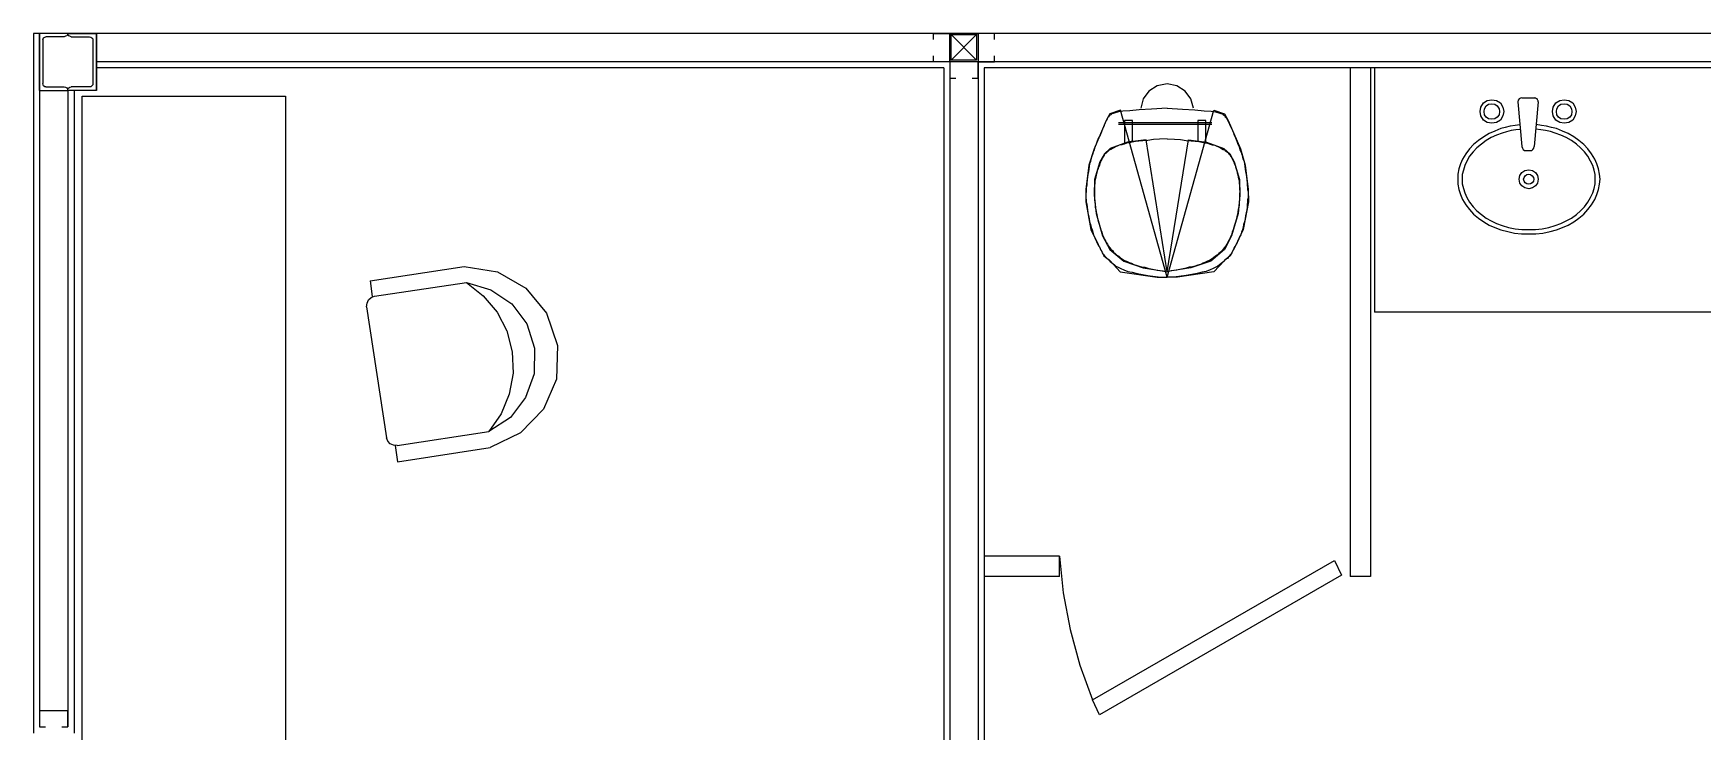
# Model space of a CAD drawing. Header units: metres. Extents: x 2 to 323, y -2 to 254.
# Drawn here: x 161.666 to 165.774, y 42.188 to 43.904 of the extents above; entities that cross this region are included whole.
import ezdxf

# ---------------------------------------------------------------- set-up
doc = ezdxf.new("R2010")
doc.units = ezdxf.units.M
for name, color, linetype in [('0-PB-SANIT', 7, 'Continuous'), ('0-VISTA-005', 7, 'Continuous'), ('0-VISTA-010', 7, 'Continuous'), ('0-VISTA-015', 7, 'Continuous'), ('0-VISTA-025', 7, 'Continuous'), ('DURLOCK', 7, 'Continuous')]:
    doc.layers.add(name, color=color, linetype=linetype)

msp = doc.modelspace()

# ---------------------------------------------------------------- linework, layer by layer
for p, q in [((165.329, 43.746), (165.359, 43.746)), ((165.319, 43.736), (165.329, 43.626)), ((165.369, 43.736), (165.359, 43.626)), ((164.336, 43.685), (164.566, 43.685)), ((164.566, 43.68), (164.336, 43.68)), ((164.351, 43.69), (164.351, 43.635)), ((164.371, 43.69), (164.351, 43.69)), ((164.371, 43.64), (164.371, 43.69)), ((164.551, 43.69), (164.531, 43.69)), ((164.531, 43.69), (164.531, 43.64)), ((164.551, 43.635), (164.551, 43.69)), ((164.351, 43.635), (164.371, 43.64)), ((164.531, 43.64), (164.551, 43.635)), ((165.339, 43.616), (165.349, 43.616)), ((162.495, 43.296), (162.726, 43.331)), ((162.495, 43.296), (162.5, 43.257)), ((162.505, 43.258), (162.732, 43.292)), ((162.486, 43.232), (162.535, 42.91)), ((162.561, 42.891), (162.787, 42.925)), ((162.556, 42.891), (162.562, 42.851)), ((162.562, 42.851), (162.79, 42.886))]:
    msp.add_line(p, q)
for points in [[(164.521, 43.72), (164.514, 43.743), (164.5, 43.762), (164.48, 43.775), (164.456, 43.78), (164.431, 43.775), (164.411, 43.762), (164.397, 43.743), (164.391, 43.72)], [(165.329, 43.746), (165.325, 43.745), (165.322, 43.743), (165.32, 43.74), (165.319, 43.736)], [(165.369, 43.736), (165.369, 43.738), (165.368, 43.739), (165.367, 43.741), (165.366, 43.743), (165.364, 43.744), (165.363, 43.745), (165.361, 43.745), (165.359, 43.746)], [(164.456, 43.72), (164.456, 43.72), (164.417, 43.718), (164.387, 43.716), (164.364, 43.714), (164.347, 43.713), (164.336, 43.711), (164.328, 43.709), (164.323, 43.707), (164.32, 43.706), (164.317, 43.704), (164.314, 43.702), (164.312, 43.699), (164.31, 43.697), (164.308, 43.694), (164.306, 43.69), (164.304, 43.686), (164.302, 43.681), (164.3, 43.675), (164.297, 43.669), (164.294, 43.662), (164.291, 43.654), (164.287, 43.647), (164.284, 43.639), (164.281, 43.632), (164.278, 43.625), (164.276, 43.618), (164.274, 43.612), (164.272, 43.606), (164.27, 43.6), (164.268, 43.594), (164.267, 43.589), (164.265, 43.583), (164.264, 43.577), (164.263, 43.57), (164.262, 43.564), (164.261, 43.557), (164.26, 43.551), (164.259, 43.544), (164.258, 43.537), (164.258, 43.531), (164.257, 43.525), (164.257, 43.52), (164.257, 43.515), (164.256, 43.51), (164.256, 43.505), (164.256, 43.5), (164.257, 43.495), (164.257, 43.489), (164.258, 43.484), (164.259, 43.477), (164.26, 43.47), (164.261, 43.463), (164.262, 43.456), (164.264, 43.448), (164.265, 43.441), (164.267, 43.434), (164.269, 43.427), (164.271, 43.421), (164.273, 43.415), (164.275, 43.409), (164.277, 43.404), (164.279, 43.399), (164.281, 43.395), (164.283, 43.39), (164.285, 43.386), (164.287, 43.382), (164.289, 43.379), (164.291, 43.375), (164.293, 43.371), (164.295, 43.368), (164.296, 43.365), (164.298, 43.362), (164.3, 43.36), (164.302, 43.357), (164.304, 43.355), (164.306, 43.353), (164.308, 43.351), (164.31, 43.35), (164.312, 43.348), (164.314, 43.345), (164.316, 43.343), (164.319, 43.341), (164.322, 43.338), (164.326, 43.335), (164.33, 43.332), (164.335, 43.329), (164.342, 43.326), (164.349, 43.323), (164.359, 43.319), (164.37, 43.317), (164.382, 43.314), (164.395, 43.311), (164.408, 43.309), (164.421, 43.307), (164.434, 43.306), (164.445, 43.305), (164.456, 43.305), (164.341, 43.715), (164.315, 43.706), (164.306, 43.69), (164.276, 43.62), (164.263, 43.58), (164.256, 43.52), (164.256, 43.49), (164.268, 43.422), (164.286, 43.385), (164.3, 43.357), (164.315, 43.346), (164.34, 43.318), (164.431, 43.305), (164.456, 43.305)], [(164.456, 43.72), (164.456, 43.72), (164.494, 43.718), (164.524, 43.716), (164.547, 43.714), (164.564, 43.713), (164.575, 43.711), (164.583, 43.709), (164.588, 43.707), (164.592, 43.706), (164.594, 43.704), (164.597, 43.702), (164.599, 43.699), (164.601, 43.697), (164.603, 43.694), (164.605, 43.69), (164.607, 43.686), (164.609, 43.681), (164.612, 43.675), (164.615, 43.669), (164.618, 43.662), (164.621, 43.654), (164.624, 43.647), (164.627, 43.639), (164.63, 43.632), (164.633, 43.625), (164.635, 43.618), (164.638, 43.612), (164.64, 43.606), (164.641, 43.6), (164.643, 43.594), (164.645, 43.589), (164.646, 43.583), (164.647, 43.577), (164.648, 43.57), (164.649, 43.564), (164.65, 43.557), (164.651, 43.551), (164.652, 43.544), (164.653, 43.537), (164.653, 43.531), (164.654, 43.525), (164.654, 43.52), (164.655, 43.515), (164.655, 43.51), (164.655, 43.505), (164.655, 43.5), (164.654, 43.495), (164.654, 43.489), (164.653, 43.484), (164.653, 43.477), (164.652, 43.47), (164.65, 43.463), (164.649, 43.456), (164.648, 43.448), (164.646, 43.441), (164.644, 43.434), (164.643, 43.427), (164.641, 43.421), (164.639, 43.415), (164.637, 43.409), (164.634, 43.404), (164.632, 43.399), (164.63, 43.395), (164.628, 43.39), (164.626, 43.386), (164.624, 43.382), (164.622, 43.379), (164.62, 43.375), (164.618, 43.371), (164.617, 43.368), (164.615, 43.365), (164.613, 43.362), (164.611, 43.36), (164.609, 43.357), (164.607, 43.355), (164.606, 43.353), (164.604, 43.351), (164.602, 43.35), (164.599, 43.348), (164.597, 43.345), (164.595, 43.343), (164.592, 43.341), (164.589, 43.338), (164.585, 43.335), (164.581, 43.332), (164.576, 43.329), (164.569, 43.326), (164.562, 43.323), (164.552, 43.319), (164.542, 43.317), (164.53, 43.314), (164.517, 43.311), (164.503, 43.309), (164.49, 43.307), (164.478, 43.306), (164.466, 43.305), (164.456, 43.305), (164.571, 43.715), (164.597, 43.706), (164.606, 43.69), (164.636, 43.62), (164.648, 43.58), (164.655, 43.52), (164.656, 43.49), (164.643, 43.422), (164.626, 43.385), (164.611, 43.357), (164.597, 43.346), (164.571, 43.318), (164.481, 43.305), (164.456, 43.305)], [(165.171, 43.546), (165.171, 43.533), (165.174, 43.52), (165.178, 43.508), (165.183, 43.496), (165.191, 43.483), (165.2, 43.471), (165.21, 43.46), (165.222, 43.45), (165.235, 43.441), (165.248, 43.433), (165.262, 43.427), (165.277, 43.421), (165.294, 43.417), (165.311, 43.413), (165.328, 43.411), (165.346, 43.411), (165.363, 43.411), (165.38, 43.413), (165.398, 43.417), (165.414, 43.421), (165.429, 43.427), (165.443, 43.433), (165.457, 43.441), (165.469, 43.45), (165.481, 43.46), (165.491, 43.471), (165.5, 43.483), (165.508, 43.496), (165.513, 43.508), (165.517, 43.52), (165.52, 43.533), (165.521, 43.546), (165.52, 43.558), (165.517, 43.571), (165.513, 43.583), (165.508, 43.595), (165.5, 43.608), (165.491, 43.62), (165.481, 43.631), (165.469, 43.641), (165.457, 43.65), (165.443, 43.658), (165.429, 43.664), (165.414, 43.67), (165.402, 43.673), (165.389, 43.676), (165.377, 43.678), (165.364, 43.68)], [(165.324, 43.679), (165.312, 43.678), (165.3, 43.676), (165.288, 43.673), (165.277, 43.67), (165.262, 43.664), (165.248, 43.658), (165.235, 43.65), (165.222, 43.641), (165.21, 43.631), (165.2, 43.62), (165.191, 43.608), (165.183, 43.595), (165.178, 43.583), (165.174, 43.571), (165.171, 43.558), (165.171, 43.546)], [(165.182, 43.546), (165.182, 43.534), (165.185, 43.523), (165.188, 43.512), (165.193, 43.501), (165.2, 43.489), (165.209, 43.478), (165.218, 43.468), (165.229, 43.459), (165.241, 43.45), (165.253, 43.443), (165.266, 43.437), (165.28, 43.432), (165.296, 43.427), (165.312, 43.424), (165.329, 43.422), (165.346, 43.422), (165.362, 43.422), (165.379, 43.424), (165.395, 43.427), (165.411, 43.432), (165.425, 43.437), (165.438, 43.443), (165.451, 43.45), (165.463, 43.459), (165.473, 43.468), (165.483, 43.478), (165.491, 43.489), (165.498, 43.501), (165.503, 43.512), (165.507, 43.523), (165.509, 43.534), (165.509, 43.546), (165.509, 43.557), (165.507, 43.568), (165.503, 43.579), (165.498, 43.59), (165.491, 43.602), (165.483, 43.613), (165.473, 43.623), (165.463, 43.632), (165.451, 43.641), (165.438, 43.648), (165.425, 43.654), (165.411, 43.659), (165.399, 43.663), (165.387, 43.665), (165.375, 43.667), (165.363, 43.669)], [(165.325, 43.668), (165.314, 43.667), (165.302, 43.665), (165.291, 43.662), (165.28, 43.659), (165.266, 43.654), (165.253, 43.648), (165.241, 43.641), (165.229, 43.632), (165.218, 43.623), (165.209, 43.613), (165.2, 43.602), (165.193, 43.59), (165.188, 43.579), (165.185, 43.568), (165.182, 43.557), (165.182, 43.546)], [(164.456, 43.645), (164.456, 43.645), (164.437, 43.644), (164.422, 43.643), (164.408, 43.641), (164.396, 43.64), (164.386, 43.639), (164.378, 43.638), (164.37, 43.637), (164.363, 43.635), (164.356, 43.634), (164.35, 43.632), (164.344, 43.63), (164.338, 43.629), (164.333, 43.627), (164.329, 43.625), (164.325, 43.623), (164.321, 43.621), (164.317, 43.619), (164.315, 43.618), (164.312, 43.616), (164.31, 43.614), (164.308, 43.612), (164.306, 43.611), (164.304, 43.609), (164.302, 43.607), (164.301, 43.605), (164.299, 43.602), (164.298, 43.6), (164.296, 43.597), (164.295, 43.595), (164.293, 43.591), (164.292, 43.588), (164.29, 43.584), (164.289, 43.58), (164.287, 43.576), (164.286, 43.571), (164.284, 43.566), (164.283, 43.561), (164.281, 43.556), (164.28, 43.551), (164.279, 43.545), (164.278, 43.54), (164.278, 43.535), (164.277, 43.53), (164.277, 43.525), (164.277, 43.52), (164.277, 43.515), (164.277, 43.51), (164.277, 43.505), (164.277, 43.499), (164.277, 43.494), (164.278, 43.489), (164.279, 43.483), (164.279, 43.477), (164.28, 43.471), (164.281, 43.465), (164.283, 43.459), (164.284, 43.453), (164.285, 43.446), (164.287, 43.44), (164.289, 43.433), (164.291, 43.427), (164.293, 43.421), (164.295, 43.415), (164.297, 43.409), (164.299, 43.404), (164.301, 43.399), (164.304, 43.394), (164.306, 43.39), (164.309, 43.386), (164.311, 43.382), (164.314, 43.378), (164.317, 43.374), (164.321, 43.37), (164.324, 43.366), (164.328, 43.363), (164.332, 43.359), (164.337, 43.356), (164.341, 43.352), (164.346, 43.349), (164.351, 43.346), (164.356, 43.344), (164.362, 43.341), (164.368, 43.339), (164.374, 43.336), (164.38, 43.334), (164.387, 43.332), (164.393, 43.33), (164.401, 43.329), (164.408, 43.327), (164.416, 43.325), (164.424, 43.324), (164.431, 43.322), (164.438, 43.321), (164.445, 43.32), (164.451, 43.319), (164.456, 43.318), (164.404, 43.642), (164.358, 43.637), (164.316, 43.621), (164.302, 43.608), (164.29, 43.588), (164.277, 43.545), (164.276, 43.506), (164.281, 43.461), (164.297, 43.406), (164.315, 43.373), (164.349, 43.344), (164.397, 43.328), (164.444, 43.32), (164.456, 43.318)], [(164.456, 43.645), (164.456, 43.645), (164.474, 43.644), (164.489, 43.643), (164.503, 43.641), (164.515, 43.64), (164.525, 43.639), (164.534, 43.638), (164.541, 43.637), (164.549, 43.635), (164.555, 43.634), (164.562, 43.632), (164.567, 43.63), (164.573, 43.629), (164.578, 43.627), (164.582, 43.625), (164.587, 43.623), (164.59, 43.621), (164.594, 43.619), (164.597, 43.618), (164.599, 43.616), (164.602, 43.614), (164.604, 43.612), (164.606, 43.611), (164.607, 43.609), (164.609, 43.607), (164.611, 43.605), (164.612, 43.602), (164.614, 43.6), (164.615, 43.597), (164.617, 43.595), (164.618, 43.591), (164.62, 43.588), (164.621, 43.584), (164.623, 43.58), (164.624, 43.576), (164.626, 43.571), (164.627, 43.566), (164.628, 43.561), (164.63, 43.556), (164.631, 43.551), (164.632, 43.545), (164.633, 43.54), (164.633, 43.535), (164.634, 43.53), (164.634, 43.525), (164.634, 43.52), (164.635, 43.515), (164.634, 43.51), (164.634, 43.505), (164.634, 43.499), (164.634, 43.494), (164.633, 43.489), (164.633, 43.483), (164.632, 43.477), (164.631, 43.471), (164.63, 43.465), (164.629, 43.459), (164.627, 43.453), (164.626, 43.446), (164.624, 43.44), (164.622, 43.433), (164.62, 43.427), (164.618, 43.421), (164.616, 43.415), (164.614, 43.409), (164.612, 43.404), (164.61, 43.399), (164.607, 43.394), (164.605, 43.39), (164.603, 43.386), (164.6, 43.382), (164.597, 43.378), (164.594, 43.374), (164.591, 43.37), (164.587, 43.366), (164.583, 43.363), (164.579, 43.359), (164.575, 43.356), (164.57, 43.352), (164.565, 43.349), (164.56, 43.346), (164.555, 43.344), (164.549, 43.341), (164.544, 43.339), (164.538, 43.336), (164.531, 43.334), (164.525, 43.332), (164.518, 43.33), (164.51, 43.329), (164.503, 43.327), (164.495, 43.325), (164.487, 43.324), (164.48, 43.322), (164.473, 43.321), (164.466, 43.32), (164.46, 43.319), (164.456, 43.318), (164.508, 43.642), (164.553, 43.637), (164.595, 43.621), (164.61, 43.608), (164.621, 43.588), (164.634, 43.545), (164.635, 43.506), (164.631, 43.461), (164.614, 43.406), (164.597, 43.373), (164.563, 43.344), (164.514, 43.328), (164.467, 43.32), (164.456, 43.318)], [(165.329, 43.626), (165.33, 43.622), (165.332, 43.619), (165.335, 43.616), (165.339, 43.616)], [(165.349, 43.616), (165.353, 43.616), (165.356, 43.619), (165.358, 43.622), (165.359, 43.626)], [(162.726, 43.331), (162.808, 43.318), (162.878, 43.278), (162.929, 43.216), (162.956, 43.137), (162.953, 43.054), (162.921, 42.98), (162.865, 42.922), (162.79, 42.886)], [(162.486, 43.232), (162.487, 43.241), (162.491, 43.249), (162.497, 43.255), (162.505, 43.258)], [(162.732, 43.292), (162.792, 43.274), (162.843, 43.239), (162.88, 43.19), (162.899, 43.13), (162.898, 43.067), (162.877, 43.009), (162.84, 42.96), (162.787, 42.925)], [(162.732, 43.292), (162.773, 43.259), (162.807, 43.219), (162.831, 43.173), (162.844, 43.121), (162.847, 43.069), (162.837, 43.017), (162.817, 42.969), (162.787, 42.925)], [(162.561, 42.891), (162.552, 42.892), (162.544, 42.895), (162.538, 42.902), (162.535, 42.91)], [(164.191, 42.619), (164.2, 42.529), (164.217, 42.439), (164.241, 42.351), (164.272, 42.266)]]:
    msp.add_lwpolyline(points)
for points in [[(165.284, 43.712), (165.282, 43.701), (165.276, 43.691), (165.266, 43.685), (165.255, 43.683), (165.243, 43.685), (165.234, 43.691), (165.228, 43.701), (165.226, 43.712), (165.228, 43.723), (165.234, 43.733), (165.243, 43.739), (165.255, 43.741), (165.266, 43.739), (165.276, 43.733), (165.282, 43.723), (165.284, 43.712)], [(165.274, 43.712), (165.273, 43.704), (165.268, 43.698), (165.262, 43.694), (165.255, 43.693), (165.247, 43.694), (165.241, 43.698), (165.237, 43.704), (165.236, 43.712), (165.237, 43.719), (165.241, 43.726), (165.247, 43.73), (165.255, 43.731), (165.262, 43.73), (165.268, 43.726), (165.273, 43.719), (165.274, 43.712)], [(165.462, 43.712), (165.46, 43.701), (165.454, 43.691), (165.444, 43.685), (165.433, 43.683), (165.422, 43.685), (165.412, 43.691), (165.406, 43.701), (165.404, 43.712), (165.406, 43.723), (165.412, 43.733), (165.422, 43.739), (165.433, 43.741), (165.444, 43.739), (165.454, 43.733), (165.46, 43.723), (165.462, 43.712)], [(165.452, 43.712), (165.451, 43.704), (165.447, 43.698), (165.44, 43.694), (165.433, 43.693), (165.425, 43.694), (165.419, 43.698), (165.415, 43.704), (165.414, 43.712), (165.415, 43.719), (165.419, 43.726), (165.425, 43.73), (165.433, 43.731), (165.44, 43.73), (165.447, 43.726), (165.451, 43.719), (165.452, 43.712)], [(165.369, 43.546), (165.367, 43.536), (165.362, 43.529), (165.355, 43.524), (165.346, 43.522), (165.336, 43.524), (165.329, 43.529), (165.324, 43.536), (165.322, 43.546), (165.324, 43.555), (165.329, 43.562), (165.336, 43.567), (165.346, 43.569), (165.355, 43.567), (165.362, 43.562), (165.367, 43.555), (165.369, 43.546)], [(165.358, 43.546), (165.357, 43.541), (165.354, 43.537), (165.35, 43.534), (165.346, 43.533), (165.341, 43.534), (165.337, 43.537), (165.334, 43.541), (165.333, 43.546), (165.334, 43.55), (165.337, 43.554), (165.341, 43.557), (165.346, 43.558), (165.35, 43.557), (165.354, 43.554), (165.357, 43.55), (165.358, 43.546)]]:
    msp.add_lwpolyline(points, close=True)
at = {"layer": '0-PB-SANIT'}
msp.add_line((166.506, 43.219), (164.966, 43.219), dxfattribs=at)
msp.add_line((166.506, 43.219), (164.966, 43.219), dxfattribs=at)
msp.add_lwpolyline([(166.506, 43.219), (166.506, 43.819), (164.966, 43.819), (164.966, 43.219)], dxfattribs=at)
at = {"layer": '0-VISTA-005'}
for p, q in [((163.987, 43.838), (163.924, 43.901)), ((163.987, 43.901), (163.924, 43.838))]:
    msp.add_line(p, q, dxfattribs=at)
for points in [[(163.921, 43.904), (163.991, 43.904), (163.991, 43.834), (163.921, 43.834), (163.921, 43.904)], [(163.924, 43.901), (163.987, 43.901), (163.987, 43.838), (163.924, 43.838), (163.924, 43.901)]]:
    msp.add_lwpolyline(points, close=True, dxfattribs=at)
at = {"layer": '0-VISTA-010'}
for p, q in [((161.751, 43.904), (161.681, 43.904)), ((161.681, 43.904), (161.681, 43.764)), ((161.681, 43.764), (161.681, 43.904)), ((161.689, 43.888), (161.689, 43.781)), ((161.742, 43.896), (161.697, 43.896)), ((161.751, 43.904), (161.751, 43.904)), ((161.751, 43.904), (161.821, 43.904)), ((161.751, 43.904), (161.751, 43.904)), ((161.751, 43.904), (161.751, 43.904)), ((161.751, 43.904), (161.751, 43.904)), ((161.751, 43.904), (161.751, 43.904)), ((161.759, 43.896), (161.804, 43.896)), ((161.812, 43.888), (161.812, 43.781)), ((161.821, 43.904), (161.821, 43.764)), ((161.821, 43.764), (161.821, 43.904)), ((161.681, 43.764), (161.751, 43.764)), ((161.697, 43.773), (161.742, 43.773)), ((161.751, 43.764), (161.751, 43.764)), ((161.821, 43.764), (161.751, 43.764)), ((161.751, 43.764), (161.751, 43.764)), ((161.751, 43.764), (161.751, 43.764)), ((161.751, 43.764), (161.751, 43.764)), ((161.804, 43.773), (161.759, 43.773))]:
    msp.add_line(p, q, dxfattribs=at)
for points in [[(161.689, 43.888), (161.69, 43.891), (161.691, 43.893), (161.694, 43.895), (161.697, 43.896)], [(161.751, 43.904), (161.75, 43.901), (161.748, 43.898), (161.745, 43.897), (161.742, 43.896)], [(161.759, 43.896), (161.756, 43.897), (161.753, 43.898), (161.751, 43.901), (161.751, 43.904)], [(161.804, 43.896), (161.807, 43.895), (161.81, 43.893), (161.812, 43.891), (161.812, 43.888)], [(161.697, 43.773), (161.694, 43.773), (161.691, 43.775), (161.69, 43.778), (161.689, 43.781)], [(161.742, 43.773), (161.745, 43.772), (161.748, 43.77), (161.75, 43.768), (161.751, 43.764)], [(161.751, 43.764), (161.751, 43.768), (161.753, 43.77), (161.756, 43.772), (161.759, 43.773)], [(161.812, 43.781), (161.812, 43.778), (161.81, 43.775), (161.807, 43.773), (161.804, 43.773)]]:
    msp.add_lwpolyline(points, dxfattribs=at)
msp.add_lwpolyline([(161.786, 43.75), (162.286, 43.75), (162.286, 42.15), (161.786, 42.15), (161.786, 43.75)], close=True, dxfattribs=at)
at = {"layer": '0-VISTA-015'}
for points in [[(163.881, 43.889), (163.881, 43.904), (163.921, 43.904), (163.921, 43.834), (163.881, 43.834), (163.881, 43.849)], [(164.031, 43.889), (164.031, 43.904), (163.991, 43.904), (163.991, 43.834), (164.031, 43.834), (164.031, 43.849)], [(163.976, 43.794), (163.991, 43.794), (163.991, 43.834), (163.921, 43.834), (163.921, 43.794), (163.936, 43.794)], [(161.736, 42.199), (161.751, 42.199), (161.751, 42.239), (161.681, 42.239), (161.681, 42.199), (161.696, 42.199)]]:
    msp.add_lwpolyline(points, dxfattribs=at)
at = {"layer": '0-VISTA-025'}
for p, q in [((164.906, 43.819), (164.906, 42.569)), ((164.956, 43.819), (164.956, 42.569)), ((164.191, 42.619), (164.006, 42.619)), ((164.191, 42.569), (164.191, 42.619)), ((164.191, 42.569), (164.006, 42.569)), ((164.956, 42.569), (164.906, 42.569))]:
    msp.add_line(p, q, dxfattribs=at)
msp.add_lwpolyline([(164.885, 42.572), (164.289, 42.229), (164.272, 42.266), (164.868, 42.608), (164.885, 42.572)], close=True, dxfattribs=at)
at = {"layer": 'DURLOCK'}
for p, q in [((161.666, 43.904), (161.666, 42.184)), ((168.856, 43.904), (161.666, 43.904)), ((168.856, 43.904), (161.666, 43.904)), ((161.681, 43.904), (161.681, 42.199)), ((166.616, 43.904), (162.731, 43.904)), ((163.921, 43.834), (161.821, 43.834)), ((163.921, 43.834), (163.921, 38.861)), ((166.531, 43.834), (163.991, 43.834)), ((163.991, 43.834), (163.991, 40.461)), ((163.906, 43.819), (161.821, 43.819)), ((163.906, 43.819), (163.906, 38.876)), ((166.516, 43.819), (164.006, 43.819)), ((164.006, 43.819), (164.006, 40.476)), ((161.751, 43.764), (161.751, 42.199)), ((161.766, 43.764), (161.766, 42.184))]:
    msp.add_line(p, q, dxfattribs=at)

doc.saveas('drawing.dxf')
